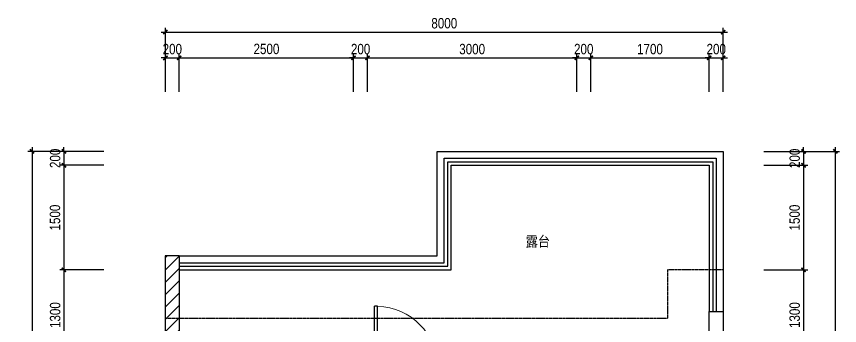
# Model space of a CAD drawing. Extents: x 160245 to 405305, y -111140 to 232735.
# Drawn here: x 332228 to 344031, y -95791 to -91355 of the extents above; entities that cross this region are included whole.
import ezdxf

# ---------------------------------------------------------------- set-up
doc = ezdxf.new("R2010")
doc.units = 0
doc.header["$LTSCALE"] = 10
doc.header["$MEASUREMENT"] = 0
doc.linetypes.add('HIDDEN', pattern=[0.375, 0.25, -0.125])
doc.layers.get('Defpoints').update_dxf_attribs({"color": 229})
for name, color, linetype in [('Door 门', 107, 'Continuous'), ('P-N wall 新建隔墙', 241, 'Continuous'), ('P-O wall 原始墙体', 245, 'Continuous'), ('P-o 原建筑尺寸', 8, 'Continuous'), ('P-Stair 楼梯（原建筑设备）', 159, 'Continuous'), ('P-Text  平面文字', 9, 'Continuous')]:
    doc.layers.add(name, color=color, linetype=linetype)
doc.styles.add('PDC DIM', font='PMingLiU-ExtB.ttf', dxfattribs={"width": 0.85})
doc.dimstyles.new('PDC-A2', dxfattribs={"dimscale": 0, "dimtxt": 2.5, "dimasz": 1, "dimexe": 1, "dimexo": 1, "dimgap": 0.7, "dimtad": 1, "dimdec": 0, "dimtxsty": 'PDC DIM', "dimblk": 'ARCHTICK', "dimcen": 1, "dimdle": 1, "dimclrd": 8, "dimclre": 8, "dimclrt": 9, "dimadec": 0, "dimazin": 0, "dimtfac": 1, "dimtdec": 0, "dimtix": 1, "dimtmove": 2, "dimatfit": 3, "dimldrblk": 'PDC A2 T R', "dimfxl": 10, "dimfxlon": 1, "dimarcsym": 0})

# ---------------------------------------------------------------- blocks, each defined once
blk = doc.blocks.new('$DorLib2D$00000001')
for p, q in [((0.45, 0.975), (0.5, 0.975)), ((0.45, 0), (0.45, 0.975)), ((0.5, 0), (0.5, 0.975)), ((0.5, 0), (0.45, 0))]:
    blk.add_line(p, q)
at = {"lineweight": 13}
blk.add_arc((0.475, 0), 0.975, 91.4693, 180, dxfattribs=at)
blk = doc.blocks.new('_ArchTick')
at = {"color": 0, "linetype": 'ByBlock', "const_width": 0.4}
blk.add_lwpolyline([(-0.5, -0.5), (0.5, 0.5)], dxfattribs=at)
blk = doc.blocks.new('*D1783')
at = {"layer": 'Defpoints', "color": 0, "transparency": 16777216}
for p in [(333539, -93291), (332908, -93491), (333539, -93491)]:
    blk.add_point(p, dxfattribs=at)
at = {"layer": 'P-o 原建筑尺寸', "color": 8, "lineweight": -2, "transparency": 16777216}
for p, q in [((332908, -93291), (332908, -93231)), ((333479, -93291), (332848, -93291)), ((332908, -93291), (332908, -93491)), ((333479, -93491), (332848, -93491)), ((332908, -93491), (332908, -93551))]:
    blk.add_line(p, q, dxfattribs=at)
at = {"layer": 'P-o 原建筑尺寸', "color": 8, "lineweight": -2, "transparency": 16777216, "xscale": 60, "yscale": 60, "zscale": 60}
for p, rotation in [((332908, -93291), 270), ((332908, -93491), 90)]:
    blk.add_blockref('_ArchTick', p, dxfattribs=dict(at, rotation=rotation))
at = {"layer": 'P-o 原建筑尺寸', "color": 9, "transparency": 16777216, "insert": (332783, -93391), "char_height": 150, "attachment_point": 5, "rotation": 90, "style": 'PDC DIM'}
blk.add_mtext('200', dxfattribs=at)
blk = doc.blocks.new('PDC A2 T R')
at = {"color": 0, "linetype": 'ByBlock'}
blk.add_line((0, 0), (-2, 0), dxfattribs=at)
for points in [[(-2.15, 0.89), (-1.49, 1.35), (-0.6, 0), (0, 0)], [(-2.15, -0.89), (-1.49, -1.35), (-0.6, 0), (0, 0)]]:
    blk.add_solid(points, dxfattribs=at)
blk = doc.blocks.new('*D1784')
at = {"layer": 'Defpoints', "color": 0, "transparency": 16777216}
for p in [(333539, -93491), (332908, -94991), (333539, -94991)]:
    blk.add_point(p, dxfattribs=at)
at = {"layer": 'P-o 原建筑尺寸', "color": 8, "lineweight": -2, "transparency": 16777216}
for p, q in [((332908, -93431), (332908, -95051)), ((333479, -93491), (332848, -93491)), ((333479, -94991), (332848, -94991))]:
    blk.add_line(p, q, dxfattribs=at)
at = {"layer": 'P-o 原建筑尺寸', "color": 8, "lineweight": -2, "transparency": 16777216, "xscale": 60, "yscale": 60, "zscale": 60}
for p, rotation in [((332908, -93491), 90), ((332908, -94991), 270)]:
    blk.add_blockref('_ArchTick', p, dxfattribs=dict(at, rotation=rotation))
at = {"layer": 'P-o 原建筑尺寸', "color": 9, "transparency": 16777216, "insert": (332781, -94241), "char_height": 150, "attachment_point": 5, "rotation": 90, "style": 'PDC DIM'}
blk.add_mtext('1500', dxfattribs=at)
blk = doc.blocks.new('*D1785')
at = {"layer": 'Defpoints', "color": 0, "transparency": 16777216}
for p in [(333539, -94991), (332908, -96291), (333539, -96291)]:
    blk.add_point(p, dxfattribs=at)
at = {"layer": 'P-o 原建筑尺寸', "color": 8, "lineweight": -2, "transparency": 16777216}
for p, q in [((333479, -94991), (332848, -94991)), ((332908, -94931), (332908, -96351)), ((333479, -96291), (332848, -96291))]:
    blk.add_line(p, q, dxfattribs=at)
at = {"layer": 'P-o 原建筑尺寸', "color": 8, "lineweight": -2, "transparency": 16777216, "xscale": 60, "yscale": 60, "zscale": 60}
for p, rotation in [((332908, -94991), 90), ((332908, -96291), 270)]:
    blk.add_blockref('_ArchTick', p, dxfattribs=dict(at, rotation=rotation))
at = {"layer": 'P-o 原建筑尺寸', "color": 9, "transparency": 16777216, "insert": (332783, -95641), "char_height": 150, "attachment_point": 5, "rotation": 90, "style": 'PDC DIM'}
blk.add_mtext('1300', dxfattribs=at)
blk = doc.blocks.new('*D1795')
at = {"layer": 'Defpoints', "color": 0, "transparency": 16777216}
for p in [(333539, -93291), (332452, -103991), (333539, -103991)]:
    blk.add_point(p, dxfattribs=at)
at = {"layer": 'P-o 原建筑尺寸', "color": 8, "lineweight": -2, "transparency": 16777216}
for p, q in [((332452, -93231), (332452, -104051)), ((333052, -93291), (332392, -93291)), ((333052, -103991), (332392, -103991))]:
    blk.add_line(p, q, dxfattribs=at)
at = {"layer": 'P-o 原建筑尺寸', "color": 8, "lineweight": -2, "transparency": 16777216, "xscale": 60, "yscale": 60, "zscale": 60}
for p, rotation in [((332452, -93291), 90), ((332452, -103991), 270)]:
    blk.add_blockref('_ArchTick', p, dxfattribs=dict(at, rotation=rotation))
at = {"layer": 'P-o 原建筑尺寸', "color": 9, "transparency": 16777216, "insert": (332326, -98641), "char_height": 150, "attachment_point": 5, "rotation": 90, "style": 'PDC DIM'}
blk.add_mtext('10700', dxfattribs=at)
blk = doc.blocks.new('*D1796')
at = {"layer": 'Defpoints', "color": 0, "transparency": 16777216}
for p in [(342884, -93291), (342884, -93491), (343515, -93491)]:
    blk.add_point(p, dxfattribs=at)
at = {"layer": 'P-o 原建筑尺寸', "color": 8, "lineweight": -2, "transparency": 16777216}
for p, q in [((343515, -93291), (343515, -93231)), ((342944, -93291), (343575, -93291)), ((343515, -93291), (343515, -93491)), ((342944, -93491), (343575, -93491)), ((343515, -93491), (343515, -93551))]:
    blk.add_line(p, q, dxfattribs=at)
at = {"layer": 'P-o 原建筑尺寸', "color": 8, "lineweight": -2, "transparency": 16777216, "xscale": 60, "yscale": 60, "zscale": 60}
for p, rotation in [((343515, -93291), 270), ((343515, -93491), 90)]:
    blk.add_blockref('_ArchTick', p, dxfattribs=dict(at, rotation=rotation))
at = {"layer": 'P-o 原建筑尺寸', "color": 9, "transparency": 16777216, "insert": (343389, -93391), "char_height": 150, "attachment_point": 5, "rotation": 90, "style": 'PDC DIM'}
blk.add_mtext('200', dxfattribs=at)
blk = doc.blocks.new('*D1797')
at = {"layer": 'Defpoints', "color": 0, "transparency": 16777216}
for p in [(342884, -93491), (342884, -94991), (343515, -94991)]:
    blk.add_point(p, dxfattribs=at)
at = {"layer": 'P-o 原建筑尺寸', "color": 8, "lineweight": -2, "transparency": 16777216}
for p, q in [((343515, -93431), (343515, -95051)), ((342944, -93491), (343575, -93491)), ((342944, -94991), (343575, -94991))]:
    blk.add_line(p, q, dxfattribs=at)
at = {"layer": 'P-o 原建筑尺寸', "color": 8, "lineweight": -2, "transparency": 16777216, "xscale": 60, "yscale": 60, "zscale": 60}
for p, rotation in [((343515, -93491), 90), ((343515, -94991), 270)]:
    blk.add_blockref('_ArchTick', p, dxfattribs=dict(at, rotation=rotation))
at = {"layer": 'P-o 原建筑尺寸', "color": 9, "transparency": 16777216, "insert": (343388, -94241), "char_height": 150, "attachment_point": 5, "rotation": 90, "style": 'PDC DIM'}
blk.add_mtext('1500', dxfattribs=at)
blk = doc.blocks.new('*D1798')
at = {"layer": 'Defpoints', "color": 0, "transparency": 16777216}
for p in [(342884, -94991), (342884, -96291), (343515, -96291)]:
    blk.add_point(p, dxfattribs=at)
at = {"layer": 'P-o 原建筑尺寸', "color": 8, "lineweight": -2, "transparency": 16777216}
for p, q in [((342944, -94991), (343575, -94991)), ((343515, -94931), (343515, -96351)), ((342944, -96291), (343575, -96291))]:
    blk.add_line(p, q, dxfattribs=at)
at = {"layer": 'P-o 原建筑尺寸', "color": 8, "lineweight": -2, "transparency": 16777216, "xscale": 60, "yscale": 60, "zscale": 60}
for p, rotation in [((343515, -94991), 90), ((343515, -96291), 270)]:
    blk.add_blockref('_ArchTick', p, dxfattribs=dict(at, rotation=rotation))
at = {"layer": 'P-o 原建筑尺寸', "color": 9, "transparency": 16777216, "insert": (343389, -95641), "char_height": 150, "attachment_point": 5, "rotation": 90, "style": 'PDC DIM'}
blk.add_mtext('1300', dxfattribs=at)
blk = doc.blocks.new('*D1808')
at = {"layer": 'Defpoints', "color": 0, "transparency": 16777216}
for p in [(342884, -93291), (342884, -103991), (343971, -103991)]:
    blk.add_point(p, dxfattribs=at)
at = {"layer": 'P-o 原建筑尺寸', "color": 8, "lineweight": -2, "transparency": 16777216}
for p, q in [((343971, -93231), (343971, -104051)), ((343371, -93291), (344031, -93291)), ((343371, -103991), (344031, -103991))]:
    blk.add_line(p, q, dxfattribs=at)
at = {"layer": 'P-o 原建筑尺寸', "color": 8, "lineweight": -2, "transparency": 16777216, "xscale": 60, "yscale": 60, "zscale": 60}
for p, rotation in [((343971, -93291), 90), ((343971, -103991), 270)]:
    blk.add_blockref('_ArchTick', p, dxfattribs=dict(at, rotation=rotation))
at = {"layer": 'P-o 原建筑尺寸', "color": 9, "transparency": 16777216, "insert": (343846, -98641), "char_height": 150, "attachment_point": 5, "rotation": 90, "style": 'PDC DIM'}
blk.add_mtext('10700', dxfattribs=at)
blk = doc.blocks.new('*D1809')
at = {"layer": 'Defpoints', "color": 0, "transparency": 16777216}
for p in [(334563, -91949), (334363, -92497), (334563, -92497)]:
    blk.add_point(p, dxfattribs=at)
at = {"layer": 'P-o 原建筑尺寸', "color": 8, "lineweight": -2, "transparency": 16777216}
for p, q in [((334363, -91949), (334303, -91949)), ((334363, -92437), (334363, -91889)), ((334363, -91949), (334563, -91949)), ((334563, -92437), (334563, -91889)), ((334563, -91949), (334623, -91949))]:
    blk.add_line(p, q, dxfattribs=at)
at = {"layer": 'P-o 原建筑尺寸', "color": 8, "lineweight": -2, "transparency": 16777216, "xscale": 60, "yscale": 60, "zscale": 60}
blk.add_blockref('_ArchTick', (334363, -91949), dxfattribs=at)
at = {"layer": 'P-o 原建筑尺寸', "color": 8, "lineweight": -2, "transparency": 16777216, "xscale": 60, "yscale": 60, "zscale": 60, "rotation": 180}
blk.add_blockref('_ArchTick', (334563, -91949), dxfattribs=at)
at = {"layer": 'P-o 原建筑尺寸', "color": 9, "transparency": 16777216, "insert": (334463, -91824), "char_height": 150, "attachment_point": 5, "style": 'PDC DIM'}
blk.add_mtext('200', dxfattribs=at)
blk = doc.blocks.new('*D1810')
at = {"layer": 'Defpoints', "color": 0, "transparency": 16777216}
for p in [(337063, -91949), (334563, -92497), (337063, -92497)]:
    blk.add_point(p, dxfattribs=at)
at = {"layer": 'P-o 原建筑尺寸', "color": 8, "lineweight": -2, "transparency": 16777216}
for p, q in [((334503, -91949), (337123, -91949)), ((334563, -92437), (334563, -91889)), ((337063, -92437), (337063, -91889))]:
    blk.add_line(p, q, dxfattribs=at)
at = {"layer": 'P-o 原建筑尺寸', "color": 8, "lineweight": -2, "transparency": 16777216, "xscale": 60, "yscale": 60, "zscale": 60, "rotation": 180}
blk.add_blockref('_ArchTick', (334563, -91949), dxfattribs=at)
at = {"layer": 'P-o 原建筑尺寸', "color": 8, "lineweight": -2, "transparency": 16777216, "xscale": 60, "yscale": 60, "zscale": 60}
blk.add_blockref('_ArchTick', (337063, -91949), dxfattribs=at)
at = {"layer": 'P-o 原建筑尺寸', "color": 9, "transparency": 16777216, "insert": (335813, -91822), "char_height": 150, "attachment_point": 5, "style": 'PDC DIM'}
blk.add_mtext('2500', dxfattribs=at)
blk = doc.blocks.new('*D1811')
at = {"layer": 'Defpoints', "color": 0, "transparency": 16777216}
for p in [(337263, -91949), (337063, -92497), (337263, -92497)]:
    blk.add_point(p, dxfattribs=at)
at = {"layer": 'P-o 原建筑尺寸', "color": 8, "lineweight": -2, "transparency": 16777216}
for p, q in [((337063, -91949), (337003, -91949)), ((337063, -92437), (337063, -91889)), ((337063, -91949), (337263, -91949)), ((337263, -92437), (337263, -91889)), ((337263, -91949), (337323, -91949))]:
    blk.add_line(p, q, dxfattribs=at)
at = {"layer": 'P-o 原建筑尺寸', "color": 8, "lineweight": -2, "transparency": 16777216, "xscale": 60, "yscale": 60, "zscale": 60}
blk.add_blockref('_ArchTick', (337063, -91949), dxfattribs=at)
at = {"layer": 'P-o 原建筑尺寸', "color": 8, "lineweight": -2, "transparency": 16777216, "xscale": 60, "yscale": 60, "zscale": 60, "rotation": 180}
blk.add_blockref('_ArchTick', (337263, -91949), dxfattribs=at)
at = {"layer": 'P-o 原建筑尺寸', "color": 9, "transparency": 16777216, "insert": (337163, -91824), "char_height": 150, "attachment_point": 5, "style": 'PDC DIM'}
blk.add_mtext('200', dxfattribs=at)
blk = doc.blocks.new('*D1812')
at = {"layer": 'Defpoints', "color": 0, "transparency": 16777216}
for p in [(340263, -91949), (337263, -92497), (340263, -92497)]:
    blk.add_point(p, dxfattribs=at)
at = {"layer": 'P-o 原建筑尺寸', "color": 8, "lineweight": -2, "transparency": 16777216}
for p, q in [((337203, -91949), (340323, -91949)), ((337263, -92437), (337263, -91889)), ((340263, -92437), (340263, -91889))]:
    blk.add_line(p, q, dxfattribs=at)
at = {"layer": 'P-o 原建筑尺寸', "color": 8, "lineweight": -2, "transparency": 16777216, "xscale": 60, "yscale": 60, "zscale": 60, "rotation": 180}
blk.add_blockref('_ArchTick', (337263, -91949), dxfattribs=at)
at = {"layer": 'P-o 原建筑尺寸', "color": 8, "lineweight": -2, "transparency": 16777216, "xscale": 60, "yscale": 60, "zscale": 60}
blk.add_blockref('_ArchTick', (340263, -91949), dxfattribs=at)
at = {"layer": 'P-o 原建筑尺寸', "color": 9, "transparency": 16777216, "insert": (338763, -91824), "char_height": 150, "attachment_point": 5, "style": 'PDC DIM'}
blk.add_mtext('3000', dxfattribs=at)
blk = doc.blocks.new('*D1813')
at = {"layer": 'Defpoints', "color": 0, "transparency": 16777216}
for p in [(340463, -91949), (340263, -92497), (340463, -92497)]:
    blk.add_point(p, dxfattribs=at)
at = {"layer": 'P-o 原建筑尺寸', "color": 8, "lineweight": -2, "transparency": 16777216}
for p, q in [((340263, -91949), (340203, -91949)), ((340263, -92437), (340263, -91889)), ((340263, -91949), (340463, -91949)), ((340463, -92437), (340463, -91889)), ((340463, -91949), (340523, -91949))]:
    blk.add_line(p, q, dxfattribs=at)
at = {"layer": 'P-o 原建筑尺寸', "color": 8, "lineweight": -2, "transparency": 16777216, "xscale": 60, "yscale": 60, "zscale": 60}
blk.add_blockref('_ArchTick', (340263, -91949), dxfattribs=at)
at = {"layer": 'P-o 原建筑尺寸', "color": 8, "lineweight": -2, "transparency": 16777216, "xscale": 60, "yscale": 60, "zscale": 60, "rotation": 180}
blk.add_blockref('_ArchTick', (340463, -91949), dxfattribs=at)
at = {"layer": 'P-o 原建筑尺寸', "color": 9, "transparency": 16777216, "insert": (340363, -91824), "char_height": 150, "attachment_point": 5, "style": 'PDC DIM'}
blk.add_mtext('200', dxfattribs=at)
blk = doc.blocks.new('*D1814')
at = {"layer": 'Defpoints', "color": 0, "transparency": 16777216}
for p in [(342163, -91949), (340463, -92497), (342163, -92497)]:
    blk.add_point(p, dxfattribs=at)
at = {"layer": 'P-o 原建筑尺寸', "color": 8, "lineweight": -2, "transparency": 16777216}
for p, q in [((340403, -91949), (342223, -91949)), ((340463, -92437), (340463, -91889)), ((342163, -92437), (342163, -91889))]:
    blk.add_line(p, q, dxfattribs=at)
at = {"layer": 'P-o 原建筑尺寸', "color": 8, "lineweight": -2, "transparency": 16777216, "xscale": 60, "yscale": 60, "zscale": 60, "rotation": 180}
blk.add_blockref('_ArchTick', (340463, -91949), dxfattribs=at)
at = {"layer": 'P-o 原建筑尺寸', "color": 8, "lineweight": -2, "transparency": 16777216, "xscale": 60, "yscale": 60, "zscale": 60}
blk.add_blockref('_ArchTick', (342163, -91949), dxfattribs=at)
at = {"layer": 'P-o 原建筑尺寸', "color": 9, "transparency": 16777216, "insert": (341313, -91824), "char_height": 150, "attachment_point": 5, "style": 'PDC DIM'}
blk.add_mtext('1700', dxfattribs=at)
blk = doc.blocks.new('*D1815')
at = {"layer": 'Defpoints', "color": 0, "transparency": 16777216}
for p in [(342363, -91949), (342163, -92497), (342363, -92497)]:
    blk.add_point(p, dxfattribs=at)
at = {"layer": 'P-o 原建筑尺寸', "color": 8, "lineweight": -2, "transparency": 16777216}
for p, q in [((342163, -91949), (342103, -91949)), ((342163, -92437), (342163, -91889)), ((342163, -91949), (342363, -91949)), ((342363, -92437), (342363, -91889)), ((342363, -91949), (342423, -91949))]:
    blk.add_line(p, q, dxfattribs=at)
at = {"layer": 'P-o 原建筑尺寸', "color": 8, "lineweight": -2, "transparency": 16777216, "xscale": 60, "yscale": 60, "zscale": 60}
blk.add_blockref('_ArchTick', (342163, -91949), dxfattribs=at)
at = {"layer": 'P-o 原建筑尺寸', "color": 8, "lineweight": -2, "transparency": 16777216, "xscale": 60, "yscale": 60, "zscale": 60, "rotation": 180}
blk.add_blockref('_ArchTick', (342363, -91949), dxfattribs=at)
at = {"layer": 'P-o 原建筑尺寸', "color": 9, "transparency": 16777216, "insert": (342263, -91824), "char_height": 150, "attachment_point": 5, "style": 'PDC DIM'}
blk.add_mtext('200', dxfattribs=at)
blk = doc.blocks.new('*D1816')
at = {"layer": 'Defpoints', "color": 0, "transparency": 16777216}
for p in [(342363, -91579), (334363, -92497), (342363, -92497)]:
    blk.add_point(p, dxfattribs=at)
at = {"layer": 'P-o 原建筑尺寸', "color": 8, "lineweight": -2, "transparency": 16777216}
for p, q in [((334303, -91579), (342423, -91579)), ((334363, -92179), (334363, -91519)), ((342363, -92179), (342363, -91519))]:
    blk.add_line(p, q, dxfattribs=at)
at = {"layer": 'P-o 原建筑尺寸', "color": 8, "lineweight": -2, "transparency": 16777216, "xscale": 60, "yscale": 60, "zscale": 60, "rotation": 180}
blk.add_blockref('_ArchTick', (334363, -91579), dxfattribs=at)
at = {"layer": 'P-o 原建筑尺寸', "color": 8, "lineweight": -2, "transparency": 16777216, "xscale": 60, "yscale": 60, "zscale": 60}
blk.add_blockref('_ArchTick', (342363, -91579), dxfattribs=at)
at = {"layer": 'P-o 原建筑尺寸', "color": 9, "transparency": 16777216, "insert": (338363, -91453), "char_height": 150, "attachment_point": 5, "style": 'PDC DIM'}
blk.add_mtext('8000', dxfattribs=at)

msp = doc.modelspace()

# ---------------------------------------------------------------- hatches: boundary and pattern name
at = {"layer": 'P-O wall 原始墙体'}
h = msp.add_hatch(dxfattribs=at)
h.set_pattern_fill('普通砖', color=256, scale=50, style=0)
h.set_pattern_definition([(45, (123446.86, 89.76), (-88.38838, 88.38838), [])])
h.paths.add_polyline_path([(334362.5, -94790.6), (334362.5, -96290.6), (334562.5, -96290.6), (334562.5, -94790.6)])

# ---------------------------------------------------------------- linework, layer by layer
at = {"layer": 'P-N wall 新建隔墙', "color": 107}
for points in [[(334562.5, -94790.6), (338262.5, -94790.6), (338262.5, -93290.6), (342362.5, -93290.6), (342362.5, -95590.6)], [(334562.5, -94890.6), (338362.5, -94890.6), (338362.5, -93390.6), (342262.5, -93390.6), (342262.5, -95590.6)], [(334562.5, -94940.6), (338412.5, -94940.6), (338412.5, -93440.6), (342212.5, -93440.6), (342212.5, -95590.6)], [(334562.5, -94990.6), (338462.5, -94990.6), (338462.5, -93490.6), (342162.5, -93490.6), (342162.5, -95590.6)]]:
    msp.add_lwpolyline(points, dxfattribs=at)
at = {"layer": 'P-O wall 原始墙体'}
for p, q in [((334362.5, -94790.6), (334362.5, -96290.6)), ((334562.5, -94790.6), (334362.5, -94790.6)), ((334562.5, -94790.6), (334562.5, -96290.6))]:
    msp.add_line(p, q, dxfattribs=at)
msp.add_lwpolyline([(342162.5, -95590.6), (342362.5, -95590.6), (342362.5, -96290.6), (342162.5, -96290.6)], close=True, dxfattribs=at)
at = {"layer": 'P-Stair 楼梯（原建筑设备）', "linetype": 'HIDDEN'}
msp.add_lwpolyline([(342362.5, -94990.6), (341562.5, -94990.6), (341562.5, -95690.6), (334362.5, -95690.6)], dxfattribs=at)

# ---------------------------------------------------------------- block references
at = {"layer": 'Door 门', "extrusion": (0, 0, -1), "xscale": 900, "yscale": 900, "zscale": -900}
msp.add_blockref('$DorLib2D$00000001', (-337812.5, -96390.6), dxfattribs=at)

# ---------------------------------------------------------------- texts
at = {"layer": 'P-Text  平面文字', "insert": (339531.2, -94508.1), "char_height": 150, "width": 893.426, "attachment_point": 1, "style": 'PDC DIM'}
msp.add_mtext('露台', dxfattribs=at)

# ---------------------------------------------------------------- dimensions: what is measured, and where the dimension line sits
at = {"layer": 'P-o 原建筑尺寸'}
for base, p1, p2, picture, middle in [((342362.5, -91578.8), (334362.5, -92497), (342362.5, -92497), '*D1816', (338362.5, -91453.3)), ((334562.5, -91949.4), (334362.5, -92497), (334562.5, -92497), '*D1809', (334462.5, -91823.9)), ((337062.5, -91949.4), (334562.5, -92497), (337062.5, -92497), '*D1810', (335812.5, -91822.5)), ((337262.5, -91949.4), (337062.5, -92497), (337262.5, -92497), '*D1811', (337162.5, -91823.9)), ((340262.5, -91949.4), (337262.5, -92497), (340262.5, -92497), '*D1812', (338762.5, -91823.9)), ((340462.5, -91949.4), (340262.5, -92497), (340462.5, -92497), '*D1813', (340362.5, -91823.9)), ((342162.5, -91949.4), (340462.5, -92497), (342162.5, -92497), '*D1814', (341312.5, -91823.9)), ((342362.5, -91949.4), (342162.5, -92497), (342362.5, -92497), '*D1815', (342262.5, -91823.9))]:
    dim = msp.add_linear_dim(base=base, p1=p1, p2=p2, dimstyle='PDC-A2', override={"dimscale": 60}, dxfattribs=at)
    dim.commit()
    dim.dimension.update_dxf_attribs({"geometry": picture, "text_midpoint": middle})
for base, p1, p2, picture, middle in [((332451.8, -103990.6), (333539.1, -93290.6), (333539.1, -103990.6), '*D1795', (332326.3, -98640.6)), ((332908.3, -93490.6), (333539.1, -93290.6), (333539.1, -93490.6), '*D1783', (332782.8, -93390.6)), ((343515, -93490.6), (342884.2, -93290.6), (342884.2, -93490.6), '*D1796', (343389.5, -93390.6)), ((343971.5, -103990.6), (342884.2, -93290.6), (342884.2, -103990.6), '*D1808', (343846, -98640.6)), ((332908.3, -94990.6), (333539.1, -93490.6), (333539.1, -94990.6), '*D1784', (332781.4, -94240.6)), ((343515, -94990.6), (342884.2, -93490.6), (342884.2, -94990.6), '*D1797', (343388.1, -94240.6)), ((332908.3, -96290.6), (333539.1, -94990.6), (333539.1, -96290.6), '*D1785', (332782.8, -95640.6)), ((343515, -96290.6), (342884.2, -94990.6), (342884.2, -96290.6), '*D1798', (343389.5, -95640.6))]:
    dim = msp.add_linear_dim(base=base, p1=p1, p2=p2, angle=90, dimstyle='PDC-A2', override={"dimscale": 60}, dxfattribs=at)
    dim.commit()
    dim.dimension.update_dxf_attribs({"geometry": picture, "text_midpoint": middle})

doc.saveas('drawing.dxf')
